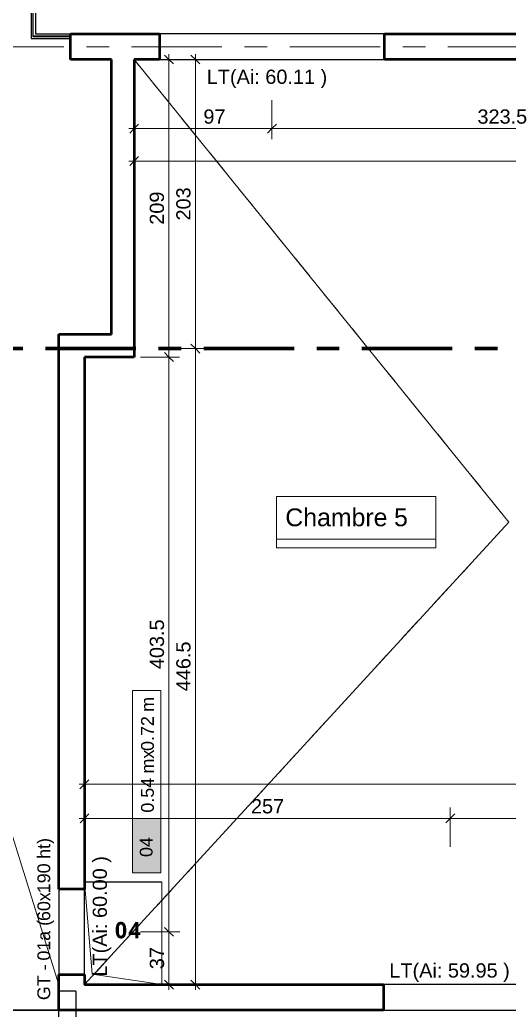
# Model space of a CAD drawing. Header units: metres. Extents: x 399 to 3028, y -427 to 863.
# Drawn here: x 442.37 to 445.81, y -417.28 to -410.32 of the extents above; entities that cross this region are included whole.
import ezdxf

# ---------------------------------------------------------------- set-up
doc = ezdxf.new("R2010")
doc.units = ezdxf.units.M
for name, pattern in [('Caché', [0.265, 0.175, -0.09]), ('Ligne de quadrillage', [1.11125, 0.635, -0.15875, 0.15875, -0.15875]), ('Tiret', [0.3175, 0.15875, -0.15875])]:
    doc.linetypes.add(name, pattern=pattern)
for name, color, linetype, lineweight in [('02-Gaines numerotées_Stylo_No__83', 7, 'Continuous', 18), ('A-ANNO-DIMS', 211, 'Continuous', 9), ('A-ANNO-DIMS-50', 211, 'Continuous', 9), ('A-DETL', 90, 'Continuous', 18), ('A-DETL-GENF', 92, 'Continuous', 18), ('A-FLOR', 192, 'Continuous', 18), ('A-GENM', 13, 'Continuous', 18), ('A-GENM-IDEN', 13, 'Continuous', 18), ('A-GLAZ-IDEN', 152, 'Continuous', 18), ('A-WALL', 113, 'Continuous', 18), ('G-ANNO-DIMS', 111, 'Continuous', 9), ('G-ANNO-TEXT', 231, 'Continuous', 9), ('R_1 - Openings_dwg', 8, 'Continuous', 18), ('S-BEAM', 12, 'Continuous', 18), ('S-GRID', 1, 'Continuous', 9)]:
    doc.layers.add(name, color=color, linetype=linetype, lineweight=lineweight)
doc.styles.add('Arial', font='arial.ttf', dxfattribs={"height": 0.1})
doc.styles.add('Arial_11', font='arial.ttf', dxfattribs={"height": 0.125})
doc.styles.add('Arial_6', font='arial.ttf', dxfattribs={"height": 0.09})
doc.styles.add('Malgun Gothic Semilight_B', font='', dxfattribs={"height": 0.115})
doc.styles.get('Malgun Gothic Semilight_B').set_extended_font_data('Malgun Gothic Semilight', bold=True)
doc.dimstyles.new('AES-_COTATION_1_50', dxfattribs={"dimscale": 0.3048, "dimtxt": 0.102026, "dimasz": 0.205052, "dimexe": 0.246063, "dimexo": 0.0625, "dimgap": 0.016404, "dimtad": 1, "dimdec": 1, "dimlfac": 100, "dimrnd": 0.5, "dimdsep": 46, "dimtxsty": 'Arial', "dimblk1": 'OBLIQUE', "dimblk2": 'OBLIQUE', "dimsah": 1, "dimcen": 0.09, "dimdle": 0.123031, "dimazin": 0, "dimtfac": 1, "dimtdec": 4, "dimtix": 1, "dimtmove": 0, "dimatfit": 3, "dimfxl": 0.656168, "dimfxlon": 1, "dimtvp": 1, "dimtolj": 1, "dimtzin": 0, "dimarcsym": 2})
doc.dimstyles.new('AES-_COTATION_1_50_1', dxfattribs={"dimscale": 0.3048, "dimtxt": 0.102026, "dimasz": 0.205052, "dimexe": 0.246063, "dimexo": 0.0625, "dimgap": 0.016404, "dimtad": 1, "dimdec": 1, "dimlfac": 100, "dimrnd": 0.5, "dimdsep": 46, "dimtxsty": 'Arial', "dimblk1": 'OBLIQUE', "dimblk2": 'OBLIQUE', "dimsah": 1, "dimcen": 0.09, "dimdle": 0.123031, "dimazin": 0, "dimtfac": 1, "dimtdec": 4, "dimtix": 1, "dimtmove": 2, "dimatfit": 3, "dimfxl": 0.656168, "dimfxlon": 1, "dimtvp": 1, "dimtolj": 1, "dimtzin": 0, "dimarcsym": 2})
doc.dimstyles.new('AES-_COTATION_1_50_2', dxfattribs={"dimscale": 0.3048, "dimtxt": 0.102026, "dimasz": 0.205052, "dimexe": 0.246063, "dimexo": 0.0625, "dimgap": 0.016404, "dimtad": 1, "dimdec": 1, "dimlfac": 100, "dimrnd": 0.5, "dimdsep": 46, "dimtxsty": 'Arial', "dimblk1": 'OBLIQUE', "dimblk2": 'OBLIQUE', "dimsah": 1, "dimcen": 0.09, "dimdle": 0.123031, "dimazin": 0, "dimtfac": 1, "dimtdec": 4, "dimtix": 1, "dimtmove": 0, "dimatfit": 3, "dimfxl": 0.656168, "dimfxlon": 1, "dimtvp": 1, "dimtolj": 1, "dimtzin": 0, "dimarcsym": 2})

# ---------------------------------------------------------------- blocks, each defined once
blk = doc.blocks.new('VAU_Réservation_Rectangulaire1 - VAU_Réservation_Rectangulaire-1308890-AES_EXE_BET_TZ_R_1_COF_0100-Plan coffrage PH R_1 Diffusion')
at = {"layer": 'A-DETL-GENF'}
for p, q in [((-0.2714, 0.361), (-0.2714, -0.361)), ((-0.2714, 0.361), (0.2714, 0.361)), ((0.2714, 0.361), (-0.2714, 0.361)), ((-0.2714, 0.361), (-0.2714, -0.361)), ((-0.2171, 0.2888), (0.2714, 0.361)), ((0.2714, 0.361), (0.2714, -0.361)), ((-0.2714, -0.361), (-0.2171, 0.2888)), ((-0.2714, -0.361), (0.2714, -0.361))]:
    blk.add_line(p, q, dxfattribs=at)
blk = doc.blocks.new('R_1 - Openings_dwg-817627-AES_EXE_BET_TZ_R_1_COF_0100-Plan coffrage PH R_1 Diffusion')
at = {"layer": '02-Gaines numerotées_Stylo_No__83', "flags": 128}
blk.add_lwpolyline([(735.4784, -285.658), (734.9442, -285.7692), (735.0914, -286.476), (735.6257, -286.3648)], close=True, dxfattribs=at)
at = {"layer": 'A-DETL', "linetype": 'Tiret', "flags": 128}
blk.add_lwpolyline([(735.4784, -285.658), (734.9442, -285.7692), (735.0914, -286.476), (735.6257, -286.3648)], close=True, dxfattribs=at)
at = {"layer": '02-Gaines numerotées_Stylo_No__83', "char_height": 0.115, "attachment_point": 1, "rotation": 11.76477, "line_spacing_factor": 1.113779, "style": 'Malgun Gothic Semilight_B'}
for s, insert, width in [('\\fMalgun Gothic Semilight|b1|i0|c178|p34|;4', (735.3063, -285.9794), 0.109122), ('\\fMalgun Gothic Semilight|b1|i0|c178|p34|;0', (735.2135, -285.9987), 0.104512)]:
    blk.add_mtext(s, dxfattribs=dict(at, insert=insert, width=width))
at = {"layer": 'A-DETL', "color": 7, "linetype": 'Tiret', "char_height": 0.115, "attachment_point": 1, "rotation": 11.76477, "line_spacing_factor": 1.113779, "style": 'Malgun Gothic Semilight_B'}
for s, insert, width in [('\\fMalgun Gothic Semilight|b1|i0|c178|p34|;4', (735.3063, -285.9794), 0.109122), ('\\fMalgun Gothic Semilight|b1|i0|c178|p34|;0', (735.2135, -285.9987), 0.104512)]:
    blk.add_mtext(s, dxfattribs=dict(at, insert=insert, width=width))
blk = doc.blocks.new('DIMBLOCK247-AES_EXE_BET_TZ_R_1_COF_0100-Plan coffrage PH R_1 Diffusion')
at = {"layer": 'A-ANNO-DIMS-50', "transparency": 16777216}
for p, q in [((444.1412, -410.8841), (444.1412, -411.1591)), ((444.1412, -411.0841), (444.1412, -410.8841)), ((447.3757, -410.8841), (447.3757, -411.1591)), ((447.3757, -411.0841), (447.3757, -410.8841)), ((444.1412, -411.0841), (444.1725, -411.0528)), ((447.3757, -411.0841), (447.407, -411.0528)), ((444.1412, -411.0841), (444.11, -411.1153)), ((447.3757, -411.0841), (444.1412, -411.0841)), ((447.3757, -411.0841), (447.3445, -411.1153))]:
    blk.add_line(p, q, dxfattribs=at)
at = {"layer": 'A-ANNO-DIMS-50', "color": 0, "transparency": 16777216, "insert": (445.585, -410.9493), "char_height": 0.1, "width": 0.416266, "attachment_point": 1, "line_spacing_factor": 0.941778, "style": 'Arial'}
blk.add_mtext('323.5', dxfattribs=at)
blk = doc.blocks.new('_Oblique')
at = {"color": 0, "linetype": 'ByBlock', "lineweight": -2}
blk.add_line((-0.5, -0.5), (0.5, 0.5), dxfattribs=at)
blk = doc.blocks.new('DIMBLOCK248-AES_EXE_BET_TZ_R_1_COF_0100-Plan coffrage PH R_1 Diffusion')
at = {"layer": 'A-ANNO-DIMS-50', "transparency": 16777216}
for p, q in [((443.1733, -410.8841), (443.1733, -411.1591)), ((443.1733, -411.0841), (443.1733, -410.8841)), ((444.1412, -410.8841), (444.1412, -411.1591)), ((444.1412, -411.0841), (444.1412, -410.8841)), ((443.1733, -411.0841), (443.2045, -411.0528)), ((444.1412, -411.0841), (444.1725, -411.0528)), ((444.1412, -411.0841), (443.1358, -411.0841)), ((443.1733, -411.0841), (443.142, -411.1153)), ((444.1412, -411.0841), (444.11, -411.1153))]:
    blk.add_line(p, q, dxfattribs=at)
at = {"layer": 'A-ANNO-DIMS-50', "color": 0, "transparency": 16777216, "insert": (443.6597, -410.9493), "char_height": 0.1, "width": 0.184588, "attachment_point": 1, "line_spacing_factor": 0.941778, "style": 'Arial'}
blk.add_mtext('97', dxfattribs=at)
blk = doc.blocks.new('DIMBLOCK254-AES_EXE_BET_TZ_R_1_COF_0100-Plan coffrage PH R_1 Diffusion')
at = {"layer": 'A-ANNO-DIMS-50', "transparency": 16777216}
for p, q in [((443.1734, -411.5121), (443.1733, -411.2371)), ((449.1124, -411.5115), (449.1124, -411.2365)), ((449.1499, -411.3115), (443.1359, -411.3121)), ((443.1734, -411.3121), (443.1421, -411.3434)), ((443.1734, -411.3121), (443.2046, -411.2809)), ((443.1734, -411.3121), (443.1734, -411.5121)), ((449.1124, -411.3115), (449.0812, -411.3428)), ((449.1124, -411.3115), (449.1437, -411.2803)), ((449.1124, -411.3115), (449.1124, -411.5115))]:
    blk.add_line(p, q, dxfattribs=at)
at = {"layer": 'A-ANNO-DIMS-50', "color": 0, "transparency": 16777216, "insert": (446.0275, -411.177), "char_height": 0.1, "width": 0.276883, "attachment_point": 1, "rotation": 0.00577, "line_spacing_factor": 0.941778, "style": 'Arial'}
blk.add_mtext('594', dxfattribs=at)
blk = doc.blocks.new('DIMBLOCK260-AES_EXE_BET_TZ_R_1_COF_0100-Plan coffrage PH R_1 Diffusion')
at = {"layer": 'A-ANNO-DIMS-50', "transparency": 16777216}
for p, q in [((443.4039, -412.6293), (443.6789, -412.6293)), ((443.6039, -412.6293), (443.4039, -412.6293)), ((443.6039, -412.6293), (443.5726, -412.598)), ((443.6039, -417.1337), (443.6039, -412.6293)), ((443.6039, -412.6293), (443.6351, -412.6605)), ((443.4039, -417.0962), (443.6789, -417.0962)), ((443.6039, -417.0962), (443.4039, -417.0962)), ((443.6039, -417.0962), (443.5726, -417.0649)), ((443.6039, -417.0962), (443.6351, -417.1274))]:
    blk.add_line(p, q, dxfattribs=at)
at = {"layer": 'A-ANNO-DIMS-50', "color": 0, "transparency": 16777216, "insert": (443.4691, -415.0362), "char_height": 0.1, "width": 0.416266, "attachment_point": 1, "rotation": 90, "line_spacing_factor": 0.941778, "style": 'Arial'}
blk.add_mtext('446.5', dxfattribs=at)
blk = doc.blocks.new('DIMBLOCK261-AES_EXE_BET_TZ_R_1_COF_0100-Plan coffrage PH R_1 Diffusion')
at = {"layer": 'A-ANNO-DIMS-50', "transparency": 16777216}
for p, q in [((443.6039, -410.5988), (443.5726, -410.5675)), ((443.6039, -412.6293), (443.6039, -410.5613)), ((443.4039, -410.5988), (443.6789, -410.5988)), ((443.6039, -410.5988), (443.4039, -410.5988)), ((443.6039, -410.5988), (443.6351, -410.63)), ((443.4039, -412.6293), (443.6789, -412.6293)), ((443.6039, -412.6293), (443.4039, -412.6293)), ((443.6039, -412.6293), (443.5726, -412.598)), ((443.6039, -412.6293), (443.6351, -412.6605))]:
    blk.add_line(p, q, dxfattribs=at)
at = {"layer": 'A-ANNO-DIMS-50', "color": 0, "transparency": 16777216, "insert": (443.4691, -411.7294), "char_height": 0.1, "width": 0.276883, "attachment_point": 1, "rotation": 90, "line_spacing_factor": 0.941778, "style": 'Arial'}
blk.add_mtext('203', dxfattribs=at)
blk = doc.blocks.new('DIMBLOCK262-AES_EXE_BET_TZ_R_1_COF_0100-Plan coffrage PH R_1 Diffusion')
at = {"layer": 'A-ANNO-DIMS-50', "transparency": 16777216}
for p, q in [((443.4173, -410.5988), (443.3861, -410.5675)), ((443.4173, -410.5613), (443.4175, -412.6888)), ((443.2173, -410.5988), (443.4923, -410.5988)), ((443.4173, -410.5988), (443.2173, -410.5988)), ((443.4173, -410.5988), (443.4486, -410.63)), ((443.2175, -412.6889), (443.4925, -412.6888)), ((443.4175, -412.6888), (443.2175, -412.6889)), ((443.4175, -412.6888), (443.3863, -412.6576)), ((443.4175, -412.6888), (443.4488, -412.7201))]:
    blk.add_line(p, q, dxfattribs=at)
at = {"layer": 'A-ANNO-DIMS-50', "color": 0, "transparency": 16777216, "insert": (443.2826, -411.7592), "char_height": 0.1, "width": 0.276883, "attachment_point": 1, "rotation": 90, "line_spacing_factor": 0.941778, "style": 'Arial'}
blk.add_mtext('209', dxfattribs=at)
blk = doc.blocks.new('DIMBLOCK263-AES_EXE_BET_TZ_R_1_COF_0100-Plan coffrage PH R_1 Diffusion')
at = {"layer": 'A-ANNO-DIMS-50', "transparency": 16777216}
for p, q in [((443.2175, -412.6889), (443.4925, -412.6888)), ((443.4175, -412.6888), (443.2175, -412.6889)), ((443.4175, -412.6888), (443.3863, -412.6576)), ((443.4175, -412.6888), (443.418, -416.726)), ((443.4175, -412.6888), (443.4488, -412.7201)), ((443.218, -416.726), (443.493, -416.726)), ((443.418, -416.726), (443.218, -416.726)), ((443.418, -416.726), (443.3867, -416.6947)), ((443.418, -416.726), (443.4492, -416.7572))]:
    blk.add_line(p, q, dxfattribs=at)
at = {"layer": 'A-ANNO-DIMS-50', "color": 0, "transparency": 16777216, "insert": (443.2829, -414.8808), "char_height": 0.1, "width": 0.416266, "attachment_point": 1, "rotation": 90, "line_spacing_factor": 0.941778, "style": 'Arial'}
blk.add_mtext('403.5', dxfattribs=at)
blk = doc.blocks.new('DIMBLOCK264-AES_EXE_BET_TZ_R_1_COF_0100-Plan coffrage PH R_1 Diffusion')
at = {"layer": 'A-ANNO-DIMS-50', "transparency": 16777216}
for p, q in [((443.218, -416.726), (443.493, -416.726)), ((443.418, -416.726), (443.218, -416.726)), ((443.418, -416.726), (443.3867, -416.6947)), ((443.418, -416.726), (443.418, -417.1343)), ((443.418, -416.726), (443.4492, -416.7572)), ((443.218, -417.0968), (443.493, -417.0968)), ((443.418, -417.0968), (443.218, -417.0968)), ((443.418, -417.0968), (443.3867, -417.0655)), ((443.418, -417.0968), (443.4492, -417.128))]:
    blk.add_line(p, q, dxfattribs=at)
at = {"layer": 'A-ANNO-DIMS-50', "color": 0, "transparency": 16777216, "insert": (443.2831, -416.9883), "char_height": 0.1, "width": 0.184588, "attachment_point": 1, "rotation": 90, "line_spacing_factor": 0.941778, "style": 'Arial'}
blk.add_mtext('37', dxfattribs=at)
blk = doc.blocks.new('DIMBLOCK265-AES_EXE_BET_TZ_R_1_COF_0100-Plan coffrage PH R_1 Diffusion')
at = {"layer": 'A-ANNO-DIMS-50', "transparency": 16777216}
for p, q in [((442.824, -416.1286), (442.824, -415.8536)), ((445.3944, -416.1286), (445.3944, -415.8536)), ((442.824, -415.9286), (442.8553, -415.8973)), ((445.3944, -415.9286), (445.4257, -415.8973)), ((442.7865, -415.9286), (445.3944, -415.9286)), ((442.824, -415.9286), (442.7928, -415.9598)), ((442.824, -415.9286), (442.824, -416.1286)), ((445.3944, -415.9286), (445.3632, -415.9598)), ((445.3944, -415.9286), (445.3944, -416.1286))]:
    blk.add_line(p, q, dxfattribs=at)
at = {"layer": 'A-ANNO-DIMS-50', "color": 0, "transparency": 16777216, "insert": (443.9939, -415.7938), "char_height": 0.1, "width": 0.276883, "attachment_point": 1, "line_spacing_factor": 0.941778, "style": 'Arial'}
blk.add_mtext('257', dxfattribs=at)
blk = doc.blocks.new('DIMBLOCK266-AES_EXE_BET_TZ_R_1_COF_0100-Plan coffrage PH R_1 Diffusion')
at = {"layer": 'A-ANNO-DIMS-50', "transparency": 16777216}
for p, q in [((445.3944, -416.1286), (445.3944, -415.8536)), ((446.5744, -416.1286), (446.5744, -415.8536)), ((445.3944, -415.9286), (445.4257, -415.8973)), ((446.5744, -415.9286), (446.6057, -415.8973)), ((445.3944, -415.9286), (445.3632, -415.9598)), ((445.3944, -415.9286), (446.5744, -415.9286)), ((445.3944, -415.9286), (445.3944, -416.1286)), ((446.5744, -415.9286), (446.5432, -415.9598)), ((446.5744, -415.9286), (446.5744, -416.1286))]:
    blk.add_line(p, q, dxfattribs=at)
at = {"layer": 'A-ANNO-DIMS-50', "color": 0, "transparency": 16777216, "insert": (445.8691, -415.7938), "char_height": 0.1, "width": 0.276883, "attachment_point": 1, "line_spacing_factor": 0.941778, "style": 'Arial'}
blk.add_mtext('118', dxfattribs=at)
blk = doc.blocks.new('ETQ_SOL_Rectangulaire - RSV_Rect_HZ-1265007-AES_EXE_BET_TZ_R_1_COF_0100-Plan coffrage PH R_1 Diffusion')
at = {"layer": 'A-GENM-IDEN', "lineweight": 9}
blk.add_hatch(color=256, dxfattribs=at).paths.add_polyline_path([(0, -0.002), (-0.00765, -0.002), (-0.00765, 0.002), (0, 0.002)])
at = {"layer": 'A-GENM-IDEN'}
for p, q in [((-0.00765, -0.002), (-0.00765, 0.002)), ((-0.00765, 0.002), (0.01798, 0.002)), ((0, 0.002), (-0.00765, 0.002)), ((-0.00765, 0.002), (-0.00765, -0.002)), ((0, 0.002), (0, -0.002)), ((0, -0.002), (0, 0.002)), ((0.01798, -0.002), (0.01798, 0.002)), ((-0.00765, -0.002), (0.01798, -0.002)), ((-0.00765, -0.002), (0, -0.002))]:
    blk.add_line(p, q, dxfattribs=at)
blk = doc.blocks.new('DIMBLOCK654-AES_EXE_BET_TZ_R_1_COF_0100-Plan coffrage PH R_1 Diffusion')
at = {"layer": 'A-ANNO-DIMS-50', "transparency": 16777216}
for p, q in [((442.8239, -415.889), (442.8239, -415.614)), ((449.1129, -415.8884), (449.1128, -415.6134)), ((449.1503, -415.6884), (442.7864, -415.689)), ((442.8239, -415.689), (442.7926, -415.7202)), ((442.8239, -415.689), (442.8551, -415.6577)), ((442.8239, -415.689), (442.8239, -415.889)), ((449.1128, -415.6884), (449.0816, -415.7196)), ((449.1128, -415.6884), (449.1441, -415.6571)), ((449.1128, -415.6884), (449.1129, -415.8884))]:
    blk.add_line(p, q, dxfattribs=at)
at = {"layer": 'A-ANNO-DIMS-50', "color": 0, "transparency": 16777216, "insert": (445.853, -415.5539), "char_height": 0.1, "width": 0.276883, "attachment_point": 1, "rotation": 0.00576, "line_spacing_factor": 0.941778, "style": 'Arial'}
blk.add_mtext('629', dxfattribs=at)

msp = doc.modelspace()

# ---------------------------------------------------------------- linework, layer by layer
at = {"layer": 'A-DETL', "color": 51}
for p, q in [((445.8057, -413.8475), (443.1733, -410.5988)), ((445.8057, -413.8475), (442.824, -417.0968)), ((441.7318, -414.1803), (442.6433, -417.0969))]:
    msp.add_line(p, q, dxfattribs=at)
at = {"layer": 'A-DETL', "linetype": 'Tiret'}
for q in [(443.1733, -410.5988), (442.824, -417.0968)]:
    msp.add_line((445.8057, -413.8475), q, dxfattribs=at)
at = {"layer": 'A-DETL'}
for p, q in [((444.1735, -413.6675), (445.2935, -413.6675)), ((444.1735, -413.9675), (444.1735, -413.6675)), ((445.2935, -413.6675), (445.2935, -413.9675)), ((445.2935, -413.9675), (444.1735, -413.9675)), ((444.1735, -413.9675), (444.1735, -414.0275)), ((445.2935, -413.9675), (444.1735, -413.9675)), ((445.2935, -414.0275), (445.2935, -413.9675)), ((444.1735, -414.0275), (445.2935, -414.0275))]:
    msp.add_line(p, q, dxfattribs=at)
at = {"layer": 'A-DETL-GENF', "linetype": 'Tiret'}
for p, q in [((445.2935, -413.9675), (444.1735, -413.9675)), ((444.1735, -413.9675), (444.1735, -414.0275)), ((445.2935, -414.0275), (445.2935, -413.9675)), ((444.1735, -414.0275), (445.2935, -414.0275))]:
    msp.add_line(p, q, dxfattribs=at)
at = {"layer": 'A-FLOR', "color": 31, "lineweight": 25}
for p, q in [((442.4489, -407.6375), (442.4489, -410.4508)), ((442.4619, -407.6375), (442.4619, -410.4378)), ((442.4639, -410.4358), (442.4639, -407.6375)), ((442.4809, -407.6375), (442.4809, -410.4188)), ((442.4809, -410.4188), (442.7267, -410.4188)), ((442.7267, -410.4188), (442.7267, -410.4358)), ((442.4489, -410.4508), (442.7267, -410.4508)), ((442.4639, -410.4358), (442.4619, -410.4378)), ((442.4619, -410.4378), (442.7267, -410.4378)), ((442.7267, -410.4358), (442.4639, -410.4358)), ((442.7267, -410.4378), (442.7267, -410.4358)), ((442.7267, -410.4508), (442.7267, -410.4378)), ((442.7267, -410.4508), (442.7267, -410.5988)), ((442.7267, -410.5988), (443.0133, -410.5988)), ((443.0133, -410.5988), (443.0135, -412.5289)), ((443.1733, -410.5988), (449.1123, -410.5988)), ((443.1735, -412.6889), (443.1733, -410.5988)), ((442.6436, -412.5293), (442.644, -417.1419)), ((443.0131, -412.5292), (442.644, -412.5293)), ((442.824, -417.0962), (442.8236, -412.6889)), ((442.8236, -412.6889), (443.1735, -412.6889)), ((448.5659, -417.0962), (442.824, -417.0962)), ((442.644, -417.2762), (440.821, -417.2762)), ((440.821, -417.2762), (442.644, -417.2762)), ((442.764, -417.2762), (450.6506, -417.2762))]:
    msp.add_line(p, q, dxfattribs=at)
at = {"layer": 'A-FLOR', "color": 31, "linetype": 'Caché', "lineweight": 25}
for p, q in [((442.6439, -412.5293), (442.6436, -412.5293)), ((443.0135, -412.5292), (443.0131, -412.5292)), ((443.0135, -412.5289), (443.0135, -412.5292)), ((442.644, -417.1419), (442.6441, -417.2762)), ((442.6441, -417.2762), (442.764, -417.2762))]:
    msp.add_line(p, q, dxfattribs=at)
at = {"layer": 'A-WALL', "color": 2, "lineweight": 50}
for p, q in [((442.7267, -410.5988), (442.7267, -410.4188)), ((442.7267, -410.4188), (443.3512, -410.4188)), ((443.3512, -410.4188), (443.3512, -410.5988)), ((444.9312, -410.5988), (444.9312, -410.4188)), ((444.9312, -410.4188), (446.5857, -410.4188)), ((443.0133, -410.5988), (442.7267, -410.5988)), ((443.0135, -412.5289), (443.0133, -410.5988)), ((443.1733, -410.5988), (443.1735, -412.5289)), ((443.3512, -410.5988), (443.1733, -410.5988)), ((446.5857, -410.5988), (444.9312, -410.5988)), ((442.6436, -412.6889), (442.6436, -412.5289)), ((442.6436, -412.5289), (443.0135, -412.5289)), ((443.1735, -412.5289), (443.1735, -412.6889)), ((442.644, -416.426), (442.6436, -412.6889)), ((442.8236, -412.6889), (442.824, -416.426)), ((443.1735, -412.6889), (442.8236, -412.6889)), ((442.824, -416.426), (442.644, -416.426)), ((442.644, -417.0962), (442.644, -417.026)), ((442.644, -417.026), (442.824, -417.026)), ((442.824, -417.026), (442.824, -417.0962)), ((442.6441, -417.2762), (442.644, -417.0962)), ((442.824, -417.0962), (444.9244, -417.0962)), ((444.9244, -417.0962), (444.9244, -417.2762)), ((444.9244, -417.2762), (442.6441, -417.2762))]:
    msp.add_line(p, q, dxfattribs=at)
at = {"layer": 'A-WALL', "color": 3, "lineweight": 25}
for p, q in [((444.9312, -410.4188), (443.3512, -410.4188)), ((443.3512, -410.5988), (444.9312, -410.5988)), ((442.644, -416.426), (442.644, -417.026)), ((442.824, -417.026), (442.824, -416.426)), ((445.8644, -417.0962), (444.9244, -417.0962)), ((444.9244, -417.2762), (445.8644, -417.2762))]:
    msp.add_line(p, q, dxfattribs=at)
at = {"layer": 'S-BEAM', "color": 24, "lineweight": 25}
for p, q in [((442.764, -417.1419), (442.644, -417.1419)), ((442.644, -419.7496), (442.644, -417.1419)), ((442.764, -417.1419), (442.764, -417.2762)), ((442.764, -417.2762), (442.764, -419.2246))]:
    msp.add_line(p, q, dxfattribs=at)
at = {"layer": 'S-GRID', "linetype": 'Ligne de quadrillage'}
msp.add_line((427.5978, -410.5088), (470.4955, -410.5088), dxfattribs=at)
at = {"layer": 'S-GRID', "linetype": 'Ligne de quadrillage', "lineweight": 100}
msp.add_line((402.5455, -412.6293), (470.4955, -412.6293), dxfattribs=at)

# ---------------------------------------------------------------- block references
at = {"layer": 'A-GENM', "extrusion": (0, 0, -1), "rotation": 179.9942362322865}
msp.add_blockref('VAU_Réservation_Rectangulaire1 - VAU_Réservation_Rectangulaire-1308890-AES_EXE_BET_TZ_R_1_COF_0100-Plan coffrage PH R_1 Diffusion', (-443.0954, -416.7352), dxfattribs=at)
at = {"layer": 'A-GENM-IDEN', "xscale": 49.99999999999996, "yscale": 49.99999999999996, "zscale": 49.99999999999996, "rotation": 89.99999999999991}
msp.add_blockref('ETQ_SOL_Rectangulaire - RSV_Rect_HZ-1265007-AES_EXE_BET_TZ_R_1_COF_0100-Plan coffrage PH R_1 Diffusion', (443.2606, -415.9291), dxfattribs=at)
at = {"layer": 'R_1 - Openings_dwg', "color": 92, "linetype": 'Tiret', "rotation": 348.2360846844102}
msp.add_blockref('R_1 - Openings_dwg-817627-AES_EXE_BET_TZ_R_1_COF_0100-Plan coffrage PH R_1 Diffusion', (-218.4239, 13.2301), dxfattribs=at)

# ---------------------------------------------------------------- texts
at = {"layer": 'A-GENM-IDEN', "lineweight": 9, "char_height": 0.09, "attachment_point": 1, "rotation": 90, "style": 'Arial_6'}
for s, insert, width in [('\\fArial|b0|i0|c178|p34|;m', (443.2217, -415.1808), 0.124262), ('0.72 ', (443.2217, -415.4553), 0.3327), ('mx', (443.2217, -415.6141), 0.192405), ('0.54 ', (443.2217, -415.8886), 0.3327), ('04', (443.2127, -416.2003), 0.168354)]:
    msp.add_mtext(s, dxfattribs=dict(at, insert=insert, width=width))
at = {"layer": 'A-GLAZ-IDEN', "lineweight": 9, "char_height": 0.09, "attachment_point": 1, "rotation": 90, "style": 'Arial_6'}
for s, insert, width in [('ht)', (442.4934, -416.2134), 0.172363), ('190 ', (442.4934, -416.4548), 0.292616), ('\\fArial|b0|i0|c178|p34|;x', (442.4934, -416.511), 0.068143), ('60', (442.4934, -416.6499), 0.168354), ('a (', (442.4934, -416.7888), 0.168354), ('01', (442.4934, -416.9277), 0.168354), ('GT - ', (442.4934, -417.2056), 0.336709)]:
    msp.add_mtext(s, dxfattribs=dict(at, insert=insert, width=width))
at = {"layer": 'G-ANNO-DIMS', "char_height": 0.1, "width": 1.011239, "attachment_point": 1, "line_spacing_factor": 0.941778, "style": 'Arial'}
for s, insert in [('LT(Ai: 60.11 )', (443.6833, -410.6698)), ('LT(Ai: 59.95 )', (444.9661, -416.947))]:
    msp.add_mtext(s, dxfattribs=dict(at, insert=insert))
at = {"layer": 'G-ANNO-DIMS', "insert": (442.882, -417.0402), "char_height": 0.1, "width": 1.011239, "attachment_point": 1, "rotation": 90, "line_spacing_factor": 0.941778, "style": 'Arial'}
msp.add_mtext('LT(Ai: 60.00 )', dxfattribs=at)
at = {"layer": 'G-ANNO-TEXT', "color": 7, "char_height": 0.125, "attachment_point": 1, "style": 'Arial_11'}
for s, insert, width in [('Chambre ', (444.235, -413.7519), 0.925949), ('\\fArial|b0|i0|c178|p34|;5', (444.999, -413.7519), 0.116245)]:
    msp.add_mtext(s, dxfattribs=dict(at, insert=insert, width=width))

# ---------------------------------------------------------------- dimensions: what is measured, and where the dimension line sits
at = {"layer": 'A-ANNO-DIMS'}
for base, p1, p2, angle, dimstyle, override, picture, middle in [((443.4175, -412.6888), (443.2173, -410.5988), (443.2175, -412.6889), 270.00577, 'AES-_COTATION_1_50', {"dimpost": '<>', "dimfxl": 2.09006}, 'DIMBLOCK262-AES_EXE_BET_TZ_R_1_COF_0100-Plan coffrage PH R_1 Diffusion', (443.4735, -411.6438)), ((443.60389, -410.5988), (443.40389, -412.62926), (443.40389, -410.5988), 90, 'AES-_COTATION_1_50', {"dimpost": '<>', "dimfxl": 2.030459}, 'DIMBLOCK261-AES_EXE_BET_TZ_R_1_COF_0100-Plan coffrage PH R_1 Diffusion', (443.5478, -411.61403)), ((443.1734, -411.3121), (449.1124, -411.5115), (443.1734, -411.5121), 0.00577, 'AES-_COTATION_1_50', {"dimpost": '<>', "dimfxl": 5.939054}, 'DIMBLOCK254-AES_EXE_BET_TZ_R_1_COF_0100-Plan coffrage PH R_1 Diffusion', (446.1429, -411.2558)), ((443.6039, -412.6293), (443.4039, -417.0962), (443.4039, -412.6293), 90, 'AES-_COTATION_1_50', {"dimpost": '<>', "dimfxl": 4.466931}, 'DIMBLOCK260-AES_EXE_BET_TZ_R_1_COF_0100-Plan coffrage PH R_1 Diffusion', (443.5478, -414.8627)), ((443.418, -416.726), (443.2175, -412.6889), (443.218, -416.726), 270.00577, 'AES-_COTATION_1_50', {"dimpost": '<>', "dimfxl": 4.037134}, 'DIMBLOCK263-AES_EXE_BET_TZ_R_1_COF_0100-Plan coffrage PH R_1 Diffusion', (443.4738, -414.7074)), ((442.8239, -415.689), (449.1129, -415.8884), (442.8239, -415.889), 0.00576, 'AES-_COTATION_1_50_2', {"dimpost": '<>', "dimfxl": 6.288956}, 'DIMBLOCK654-AES_EXE_BET_TZ_R_1_COF_0100-Plan coffrage PH R_1 Diffusion', (445.9684, -415.6326)), ((446.5744, -415.9286), (445.3944, -416.1286), (446.5744, -416.1286), 0, 'AES-_COTATION_1_50', {"dimpost": '<>', "dimfxl": 1.18}, 'DIMBLOCK266-AES_EXE_BET_TZ_R_1_COF_0100-Plan coffrage PH R_1 Diffusion', (445.9844, -415.8725)), ((443.418, -417.0968), (443.218, -416.726), (443.218, -417.0968), 270.00577, 'AES-_COTATION_1_50', {"dimpost": '<>', "dimfxl": 0.370812}, 'DIMBLOCK264-AES_EXE_BET_TZ_R_1_COF_0100-Plan coffrage PH R_1 Diffusion', (443.4741, -416.9114))]:
    dim = msp.add_linear_dim(base=base, p1=p1, p2=p2, angle=angle, dimstyle=dimstyle, override=override, dxfattribs=at)
    dim.commit()
    dim.dimension.update_dxf_attribs({"geometry": picture, "text_midpoint": middle})
dim = msp.add_linear_dim(base=(443.1733, -411.0841), p1=(444.1412, -410.8841), p2=(443.1733, -410.8841), angle=0, dimstyle='AES-_COTATION_1_50_1', override={"dimpost": '<>', "dimfxl": 0.96793}, dxfattribs=at)
dim.commit()
dim.dimension.update_dxf_attribs({"geometry": 'DIMBLOCK248-AES_EXE_BET_TZ_R_1_COF_0100-Plan coffrage PH R_1 Diffusion', "text_midpoint": (443.752, -411.0159), "dimtype": 160, "text_rotation": 360})
for base, p1, p2, override, picture, middle in [((444.14121, -411.0841), (447.37572, -410.8841), (444.14121, -410.8841), {"dimpost": '<>', "dimfxl": 3.23451}, 'DIMBLOCK247-AES_EXE_BET_TZ_R_1_COF_0100-Plan coffrage PH R_1 Diffusion', (445.75847, -411.02801)), ((445.3944, -415.9286), (442.824, -416.1286), (445.3944, -416.1286), {"dimpost": '<>', "dimfxl": 2.570414}, 'DIMBLOCK265-AES_EXE_BET_TZ_R_1_COF_0100-Plan coffrage PH R_1 Diffusion', (444.1092, -415.8725))]:
    dim = msp.add_linear_dim(base=base, p1=p1, p2=p2, dimstyle='AES-_COTATION_1_50', override=override, dxfattribs=at)
    dim.commit()
    dim.dimension.update_dxf_attribs({"geometry": picture, "text_midpoint": middle})

doc.saveas('drawing.dxf')
